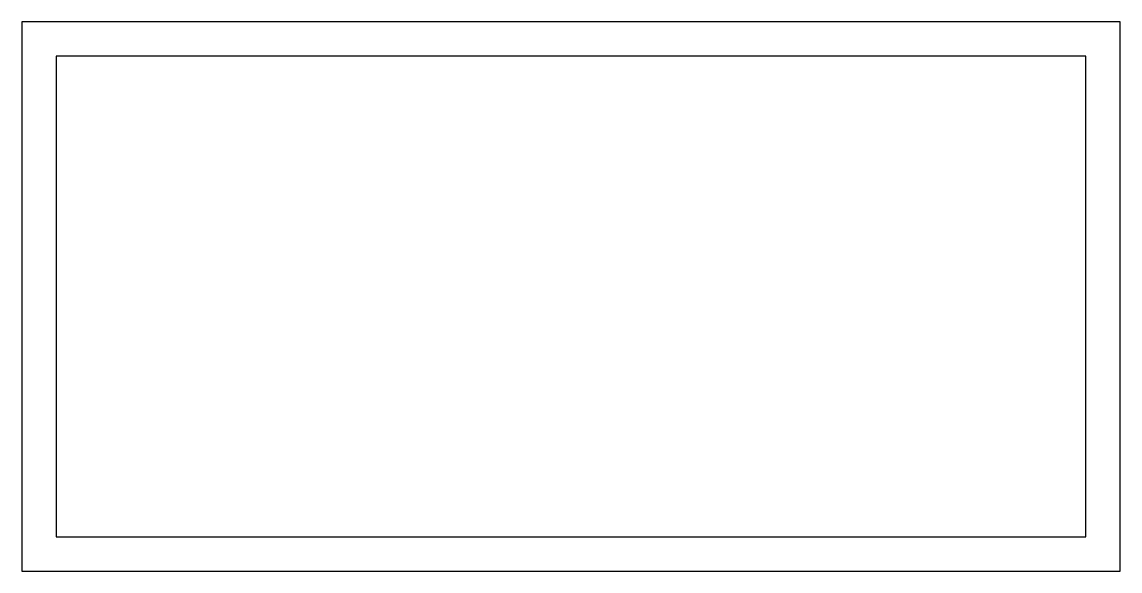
# Model space of a CAD drawing. Header units: inches. Extents: x -25.5 to 25.3, y 0.2 to 25.6.
import ezdxf

# ---------------------------------------------------------------- set-up
doc = ezdxf.new("R2010")
doc.units = ezdxf.units.IN
doc.header["$MEASUREMENT"] = 0

msp = doc.modelspace()

# ---------------------------------------------------------------- linework, layer by layer
at = {"color": 7, "ltscale": 0.002}
for p, q in [((25.302, 25.627), (-25.499, 25.627)), ((-25.499, 25.627), (-25.499, 0.227)), ((25.302, 0.227), (25.302, 25.627)), ((23.714, 24.04), (-23.912, 24.04)), ((-23.912, 24.04), (-23.912, 1.814)), ((23.714, 1.814), (23.714, 24.04)), ((-23.912, 1.814), (23.714, 1.814)), ((-25.499, 0.227), (25.302, 0.227))]:
    msp.add_line(p, q, dxfattribs=at)

doc.saveas('drawing.dxf')
